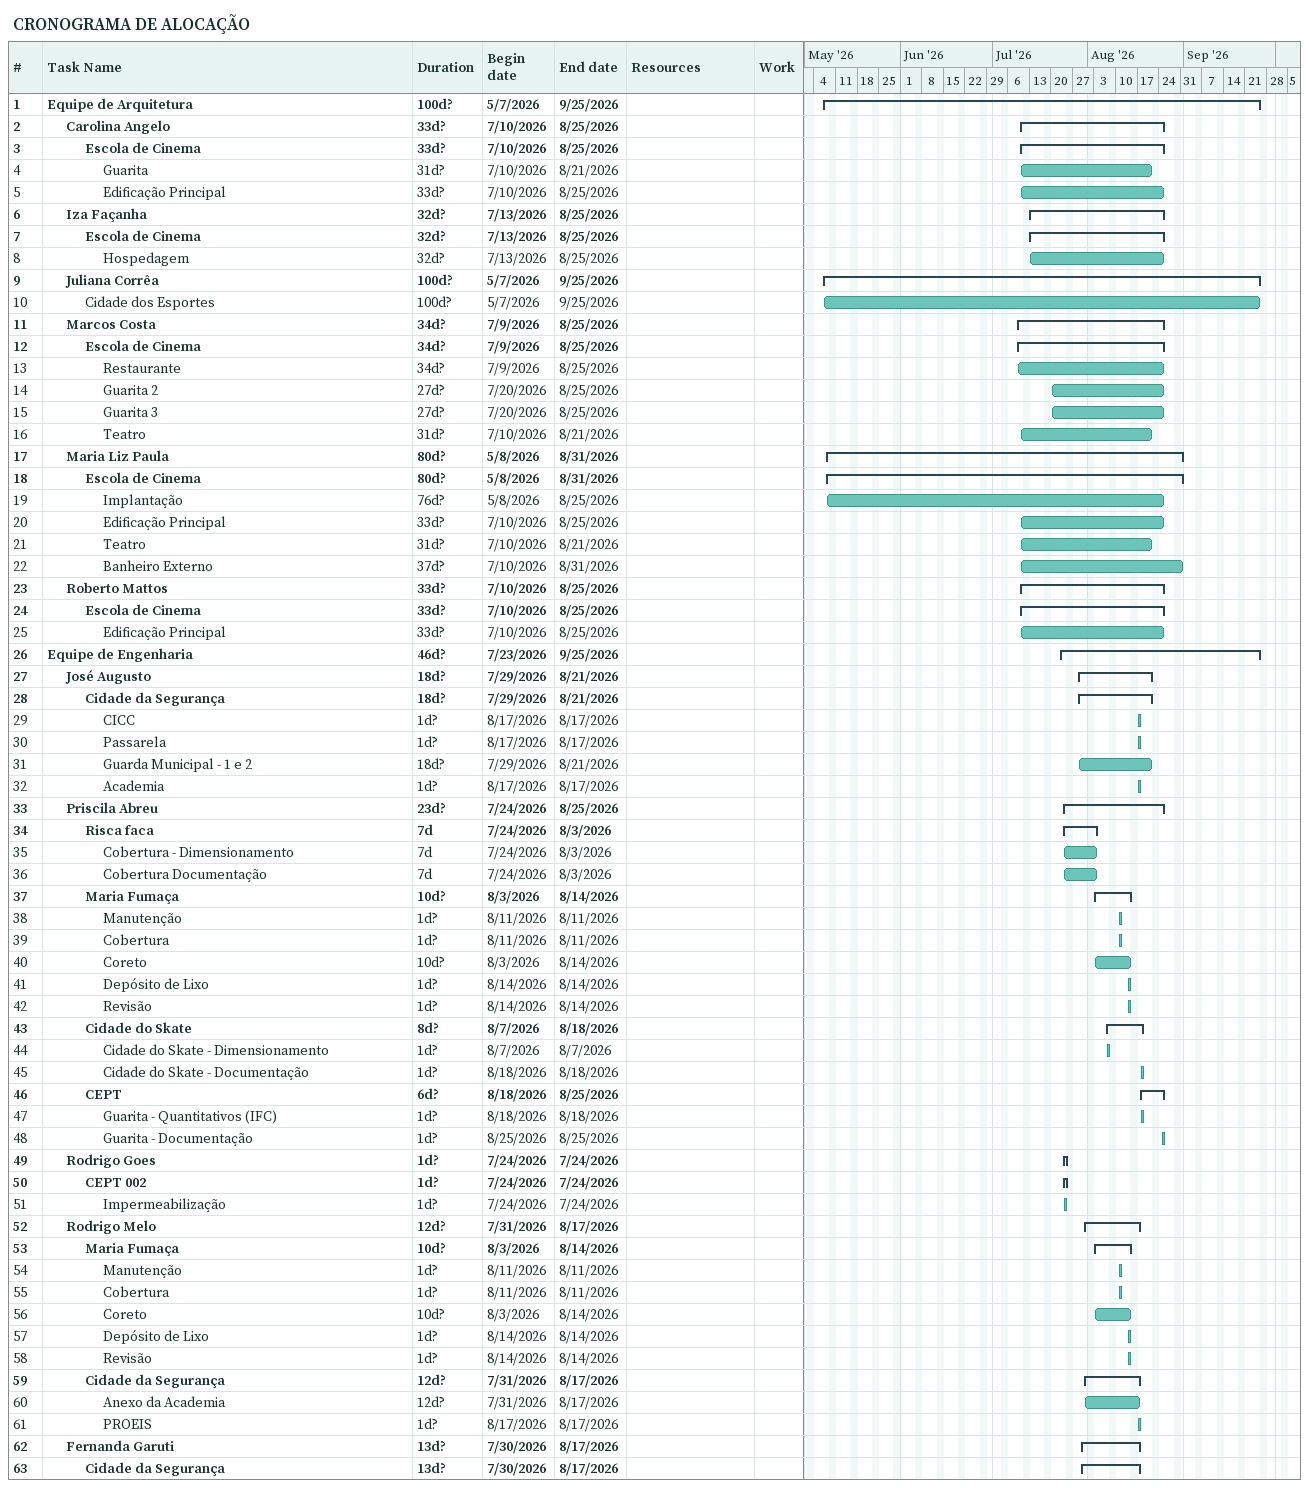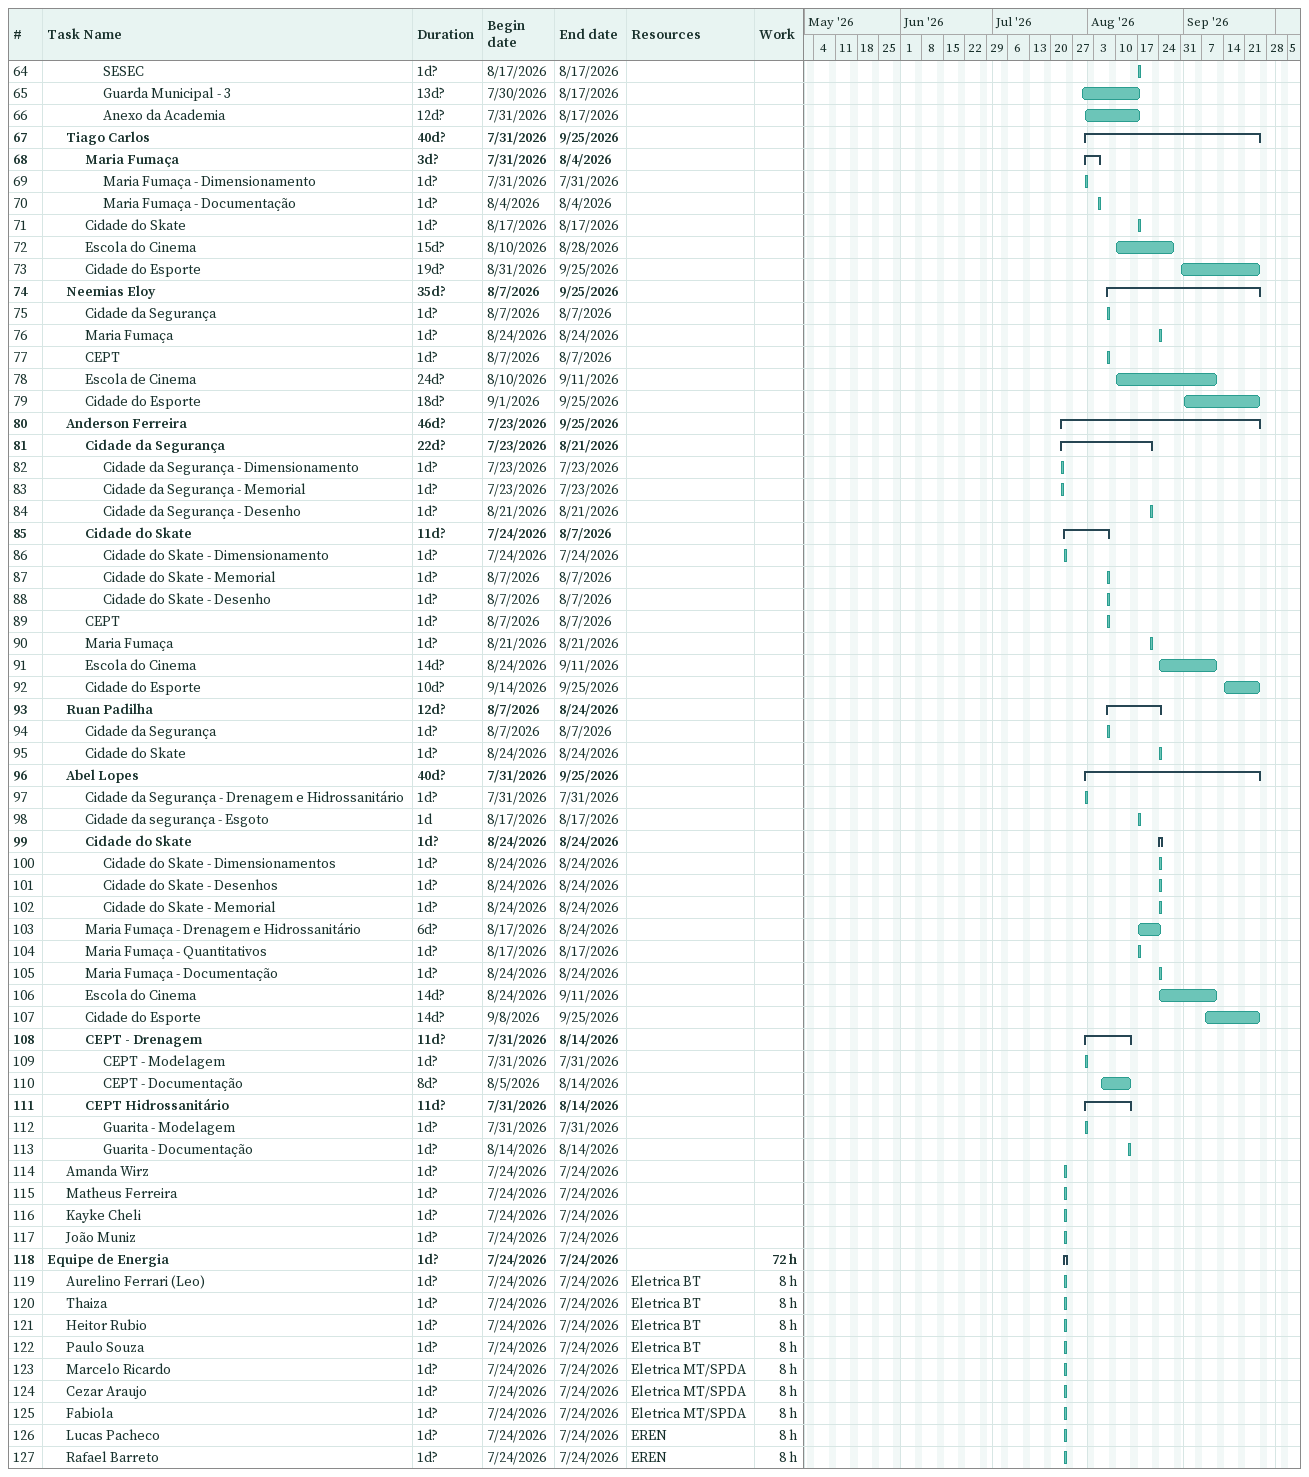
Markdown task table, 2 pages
CRONOGRAMA DE ALOCAÇÃO

| ID | Level | Task | Duration | Start | Finish | Resources | Work (h) |
|---|---|---|---|---|---|---|---|
| 1 | 1 | **Equipe de Arquitetura** | 100d? | 2026-05-07 | 2026-09-25 |  |  |
| 2 | 2 | **Carolina Angelo** | 33d? | 2026-07-10 | 2026-08-25 |  |  |
| 3 | 3 | **Escola de Cinema** | 33d? | 2026-07-10 | 2026-08-25 |  |  |
| 4 | 4 | Guarita | 31d? | 2026-07-10 | 2026-08-21 |  |  |
| 5 | 4 | Edificação Principal | 33d? | 2026-07-10 | 2026-08-25 |  |  |
| 6 | 2 | **Iza Façanha** | 32d? | 2026-07-13 | 2026-08-25 |  |  |
| 7 | 3 | **Escola de Cinema** | 32d? | 2026-07-13 | 2026-08-25 |  |  |
| 8 | 4 | Hospedagem | 32d? | 2026-07-13 | 2026-08-25 |  |  |
| 9 | 2 | **Juliana Corrêa** | 100d? | 2026-05-07 | 2026-09-25 |  |  |
| 10 | 3 | Cidade dos Esportes | 100d? | 2026-05-07 | 2026-09-25 |  |  |
| 11 | 2 | **Marcos Costa** | 34d? | 2026-07-09 | 2026-08-25 |  |  |
| 12 | 3 | **Escola de Cinema** | 34d? | 2026-07-09 | 2026-08-25 |  |  |
| 13 | 4 | Restaurante | 34d? | 2026-07-09 | 2026-08-25 |  |  |
| 14 | 4 | Guarita 2 | 27d? | 2026-07-20 | 2026-08-25 |  |  |
| 15 | 4 | Guarita 3 | 27d? | 2026-07-20 | 2026-08-25 |  |  |
| 16 | 4 | Teatro | 31d? | 2026-07-10 | 2026-08-21 |  |  |
| 17 | 2 | **Maria Liz Paula** | 80d? | 2026-05-08 | 2026-08-31 |  |  |
| 18 | 3 | **Escola de Cinema** | 80d? | 2026-05-08 | 2026-08-31 |  |  |
| 19 | 4 | Implantação | 76d? | 2026-05-08 | 2026-08-25 |  |  |
| 20 | 4 | Edificação Principal | 33d? | 2026-07-10 | 2026-08-25 |  |  |
| 21 | 4 | Teatro | 31d? | 2026-07-10 | 2026-08-21 |  |  |
| 22 | 4 | Banheiro Externo | 37d? | 2026-07-10 | 2026-08-31 |  |  |
| 23 | 2 | **Roberto Mattos** | 33d? | 2026-07-10 | 2026-08-25 |  |  |
| 24 | 3 | **Escola de Cinema** | 33d? | 2026-07-10 | 2026-08-25 |  |  |
| 25 | 4 | Edificação Principal | 33d? | 2026-07-10 | 2026-08-25 |  |  |
| 26 | 1 | **Equipe de Engenharia** | 46d? | 2026-07-23 | 2026-09-25 |  |  |
| 27 | 2 | **José Augusto** | 18d? | 2026-07-29 | 2026-08-21 |  |  |
| 28 | 3 | **Cidade da Segurança** | 18d? | 2026-07-29 | 2026-08-21 |  |  |
| 29 | 4 | CICC | 1d? | 2026-08-17 | 2026-08-17 |  |  |
| 30 | 4 | Passarela | 1d? | 2026-08-17 | 2026-08-17 |  |  |
| 31 | 4 | Guarda Municipal - 1 e 2 | 18d? | 2026-07-29 | 2026-08-21 |  |  |
| 32 | 4 | Academia | 1d? | 2026-08-17 | 2026-08-17 |  |  |
| 33 | 2 | **Priscila Abreu** | 23d? | 2026-07-24 | 2026-08-25 |  |  |
| 34 | 3 | **Risca faca** | 7d | 2026-07-24 | 2026-08-03 |  |  |
| 35 | 4 | Cobertura - Dimensionamento | 7d | 2026-07-24 | 2026-08-03 |  |  |
| 36 | 4 | Cobertura Documentação | 7d | 2026-07-24 | 2026-08-03 |  |  |
| 37 | 3 | **Maria Fumaça** | 10d? | 2026-08-03 | 2026-08-14 |  |  |
| 38 | 4 | Manutenção | 1d? | 2026-08-11 | 2026-08-11 |  |  |
| 39 | 4 | Cobertura | 1d? | 2026-08-11 | 2026-08-11 |  |  |
| 40 | 4 | Coreto | 10d? | 2026-08-03 | 2026-08-14 |  |  |
| 41 | 4 | Depósito de Lixo | 1d? | 2026-08-14 | 2026-08-14 |  |  |
| 42 | 4 | Revisão | 1d? | 2026-08-14 | 2026-08-14 |  |  |
| 43 | 3 | **Cidade do Skate** | 8d? | 2026-08-07 | 2026-08-18 |  |  |
| 44 | 4 | Cidade do Skate - Dimensionamento | 1d? | 2026-08-07 | 2026-08-07 |  |  |
| 45 | 4 | Cidade do Skate - Documentação | 1d? | 2026-08-18 | 2026-08-18 |  |  |
| 46 | 3 | **CEPT** | 6d? | 2026-08-18 | 2026-08-25 |  |  |
| 47 | 4 | Guarita - Quantitativos (IFC) | 1d? | 2026-08-18 | 2026-08-18 |  |  |
| 48 | 4 | Guarita - Documentação | 1d? | 2026-08-25 | 2026-08-25 |  |  |
| 49 | 2 | **Rodrigo Goes** | 1d? | 2026-07-24 | 2026-07-24 |  |  |
| 50 | 3 | **CEPT 002** | 1d? | 2026-07-24 | 2026-07-24 |  |  |
| 51 | 4 | Impermeabilização | 1d? | 2026-07-24 | 2026-07-24 |  |  |
| 52 | 2 | **Rodrigo Melo** | 12d? | 2026-07-31 | 2026-08-17 |  |  |
| 53 | 3 | **Maria Fumaça** | 10d? | 2026-08-03 | 2026-08-14 |  |  |
| 54 | 4 | Manutenção | 1d? | 2026-08-11 | 2026-08-11 |  |  |
| 55 | 4 | Cobertura | 1d? | 2026-08-11 | 2026-08-11 |  |  |
| 56 | 4 | Coreto | 10d? | 2026-08-03 | 2026-08-14 |  |  |
| 57 | 4 | Depósito de Lixo | 1d? | 2026-08-14 | 2026-08-14 |  |  |
| 58 | 4 | Revisão | 1d? | 2026-08-14 | 2026-08-14 |  |  |
| 59 | 3 | **Cidade da Segurança** | 12d? | 2026-07-31 | 2026-08-17 |  |  |
| 60 | 4 | Anexo da Academia | 12d? | 2026-07-31 | 2026-08-17 |  |  |
| 61 | 4 | PROEIS | 1d? | 2026-08-17 | 2026-08-17 |  |  |
| 62 | 2 | **Fernanda Garuti** | 13d? | 2026-07-30 | 2026-08-17 |  |  |
| 63 | 3 | **Cidade da Segurança** | 13d? | 2026-07-30 | 2026-08-17 |  |  |
| 64 | 4 | SESEC | 1d? | 2026-08-17 | 2026-08-17 |  |  |
| 65 | 4 | Guarda Municipal - 3 | 13d? | 2026-07-30 | 2026-08-17 |  |  |
| 66 | 4 | Anexo da Academia | 12d? | 2026-07-31 | 2026-08-17 |  |  |
| 67 | 2 | **Tiago Carlos** | 40d? | 2026-07-31 | 2026-09-25 |  |  |
| 68 | 3 | **Maria Fumaça** | 3d? | 2026-07-31 | 2026-08-04 |  |  |
| 69 | 4 | Maria Fumaça - Dimensionamento | 1d? | 2026-07-31 | 2026-07-31 |  |  |
| 70 | 4 | Maria Fumaça - Documentação | 1d? | 2026-08-04 | 2026-08-04 |  |  |
| 71 | 3 | Cidade do Skate | 1d? | 2026-08-17 | 2026-08-17 |  |  |
| 72 | 3 | Escola do Cinema | 15d? | 2026-08-10 | 2026-08-28 |  |  |
| 73 | 3 | Cidade do Esporte | 19d? | 2026-08-31 | 2026-09-25 |  |  |
| 74 | 2 | **Neemias Eloy** | 35d? | 2026-08-07 | 2026-09-25 |  |  |
| 75 | 3 | Cidade da Segurança | 1d? | 2026-08-07 | 2026-08-07 |  |  |
| 76 | 3 | Maria Fumaça | 1d? | 2026-08-24 | 2026-08-24 |  |  |
| 77 | 3 | CEPT | 1d? | 2026-08-07 | 2026-08-07 |  |  |
| 78 | 3 | Escola de Cinema | 24d? | 2026-08-10 | 2026-09-11 |  |  |
| 79 | 3 | Cidade do Esporte | 18d? | 2026-09-01 | 2026-09-25 |  |  |
| 80 | 2 | **Anderson Ferreira** | 46d? | 2026-07-23 | 2026-09-25 |  |  |
| 81 | 3 | **Cidade da Segurança** | 22d? | 2026-07-23 | 2026-08-21 |  |  |
| 82 | 4 | Cidade da Segurança - Dimensionamento | 1d? | 2026-07-23 | 2026-07-23 |  |  |
| 83 | 4 | Cidade da Segurança - Memorial | 1d? | 2026-07-23 | 2026-07-23 |  |  |
| 84 | 4 | Cidade da Segurança - Desenho | 1d? | 2026-08-21 | 2026-08-21 |  |  |
| 85 | 3 | **Cidade do Skate** | 11d? | 2026-07-24 | 2026-08-07 |  |  |
| 86 | 4 | Cidade do Skate - Dimensionamento | 1d? | 2026-07-24 | 2026-07-24 |  |  |
| 87 | 4 | Cidade do Skate - Memorial | 1d? | 2026-08-07 | 2026-08-07 |  |  |
| 88 | 4 | Cidade do Skate - Desenho | 1d? | 2026-08-07 | 2026-08-07 |  |  |
| 89 | 3 | CEPT | 1d? | 2026-08-07 | 2026-08-07 |  |  |
| 90 | 3 | Maria Fumaça | 1d? | 2026-08-21 | 2026-08-21 |  |  |
| 91 | 3 | Escola do Cinema | 14d? | 2026-08-24 | 2026-09-11 |  |  |
| 92 | 3 | Cidade do Esporte | 10d? | 2026-09-14 | 2026-09-25 |  |  |
| 93 | 2 | **Ruan Padilha** | 12d? | 2026-08-07 | 2026-08-24 |  |  |
| 94 | 3 | Cidade da Segurança | 1d? | 2026-08-07 | 2026-08-07 |  |  |
| 95 | 3 | Cidade do Skate | 1d? | 2026-08-24 | 2026-08-24 |  |  |
| 96 | 2 | **Abel Lopes** | 40d? | 2026-07-31 | 2026-09-25 |  |  |
| 97 | 3 | Cidade da Segurança - Drenagem e Hidrossanitário | 1d? | 2026-07-31 | 2026-07-31 |  |  |
| 98 | 3 | Cidade da segurança - Esgoto | 1d | 2026-08-17 | 2026-08-17 |  |  |
| 99 | 3 | **Cidade do Skate** | 1d? | 2026-08-24 | 2026-08-24 |  |  |
| 100 | 4 | Cidade do Skate - Dimensionamentos | 1d? | 2026-08-24 | 2026-08-24 |  |  |
| 101 | 4 | Cidade do Skate - Desenhos | 1d? | 2026-08-24 | 2026-08-24 |  |  |
| 102 | 4 | Cidade do Skate - Memorial | 1d? | 2026-08-24 | 2026-08-24 |  |  |
| 103 | 3 | Maria Fumaça - Drenagem e Hidrossanitário | 6d? | 2026-08-17 | 2026-08-24 |  |  |
| 104 | 3 | Maria Fumaça - Quantitativos | 1d? | 2026-08-17 | 2026-08-17 |  |  |
| 105 | 3 | Maria Fumaça - Documentação | 1d? | 2026-08-24 | 2026-08-24 |  |  |
| 106 | 3 | Escola do Cinema | 14d? | 2026-08-24 | 2026-09-11 |  |  |
| 107 | 3 | Cidade do Esporte | 14d? | 2026-09-08 | 2026-09-25 |  |  |
| 108 | 3 | **CEPT - Drenagem** | 11d? | 2026-07-31 | 2026-08-14 |  |  |
| 109 | 4 | CEPT - Modelagem | 1d? | 2026-07-31 | 2026-07-31 |  |  |
| 110 | 4 | CEPT - Documentação | 8d? | 2026-08-05 | 2026-08-14 |  |  |
| 111 | 3 | **CEPT Hidrossanitário** | 11d? | 2026-07-31 | 2026-08-14 |  |  |
| 112 | 4 | Guarita - Modelagem | 1d? | 2026-07-31 | 2026-07-31 |  |  |
| 113 | 4 | Guarita - Documentação | 1d? | 2026-08-14 | 2026-08-14 |  |  |
| 114 | 2 | Amanda Wirz | 1d? | 2026-07-24 | 2026-07-24 |  |  |
| 115 | 2 | Matheus Ferreira | 1d? | 2026-07-24 | 2026-07-24 |  |  |
| 116 | 2 | Kayke Cheli | 1d? | 2026-07-24 | 2026-07-24 |  |  |
| 117 | 2 | João Muniz | 1d? | 2026-07-24 | 2026-07-24 |  |  |
| 118 | 1 | **Equipe de Energia** | 1d? | 2026-07-24 | 2026-07-24 |  | 72 |
| 119 | 2 | Aurelino Ferrari (Leo) | 1d? | 2026-07-24 | 2026-07-24 | Eletrica BT | 8 |
| 120 | 2 | Thaiza | 1d? | 2026-07-24 | 2026-07-24 | Eletrica BT | 8 |
| 121 | 2 | Heitor Rubio | 1d? | 2026-07-24 | 2026-07-24 | Eletrica BT | 8 |
| 122 | 2 | Paulo Souza | 1d? | 2026-07-24 | 2026-07-24 | Eletrica BT | 8 |
| 123 | 2 | Marcelo Ricardo | 1d? | 2026-07-24 | 2026-07-24 | Eletrica MT/SPDA | 8 |
| 124 | 2 | Cezar Araujo | 1d? | 2026-07-24 | 2026-07-24 | Eletrica MT/SPDA | 8 |
| 125 | 2 | Fabiola | 1d? | 2026-07-24 | 2026-07-24 | Eletrica MT/SPDA | 8 |
| 126 | 2 | Lucas Pacheco | 1d? | 2026-07-24 | 2026-07-24 | EREN | 8 |
| 127 | 2 | Rafael Barreto | 1d? | 2026-07-24 | 2026-07-24 | EREN | 8 |
